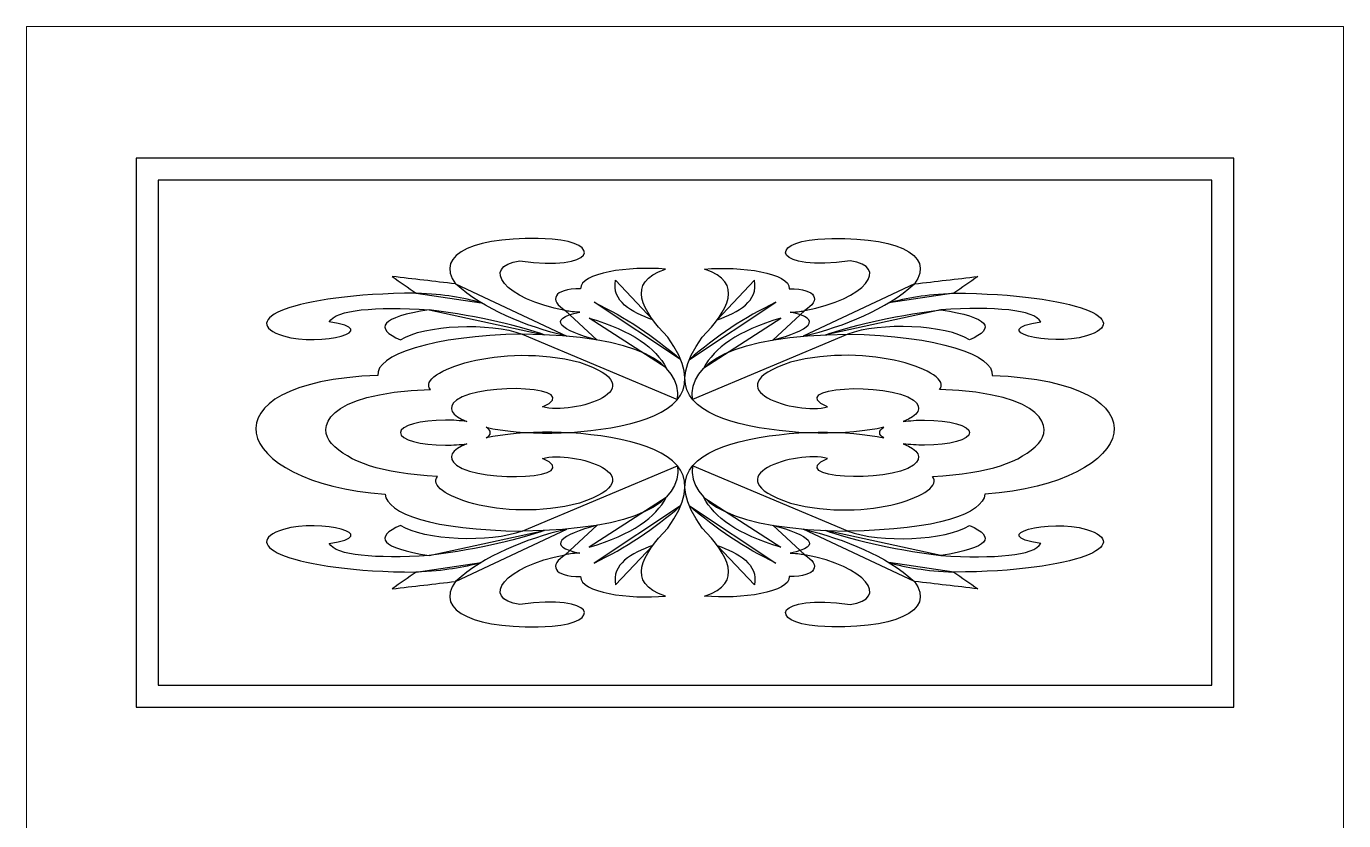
# Model space of a CAD drawing. Header units: centimetres. Extents: x 8.9 to 20.4, y -9.5 to 9.5.
# Drawn here: x 8.89 to 14.32, y 6.23 to 9.5 of the extents above; entities that cross this region are included whole.
import ezdxf

# ---------------------------------------------------------------- set-up
doc = ezdxf.new("R2010")
doc.units = ezdxf.units.CM
doc.header["$MEASUREMENT"] = 0
doc.layers.add('layer 1', color=7, linetype='Continuous')

msp = doc.modelspace()

# ---------------------------------------------------------------- linework, layer by layer
at = {"layer": 'layer 1', "color": 250, "lineweight": 9}
msp.add_open_spline([(14.31633, 9.5), (14.31633, 9.5), (14.31633, -9.5), (14.31633, -9.5), (14.31633, -9.5), (14.31633, -9.5), (8.88777, -9.5), (8.88777, -9.5), (8.88777, -9.5), (8.88777, -9.5), (8.88777, 9.5), (8.88777, 9.5), (8.88777, 9.5), (8.88777, 9.5), (14.31633, 9.5), (14.31633, 9.5)], degree=3, knots=[0, 0, 0, 0, 0.2, 0.2, 0.2, 0.2, 0.4, 0.4, 0.4, 0.4, 0.6, 0.6, 0.6, 0.6, 1, 1, 1, 1], dxfattribs=at)
at = {"layer": 'layer 1', "color": 7}
for points, knots in [([(9.34015, 8.95714), (9.34015, 8.95714), (13.86396, 8.95714), (13.86396, 8.95714), (13.86396, 8.95714), (13.86396, 8.95714), (13.86396, 6.69524), (13.86396, 6.69524), (13.86396, 6.69524), (13.86396, 6.69524), (9.34015, 6.69524), (9.34015, 6.69524), (9.34015, 6.69524), (9.34015, 6.69524), (9.34015, 8.95714), (9.34015, 8.95714)], [0, 0, 0, 0, 0.2, 0.2, 0.2, 0.2, 0.4, 0.4, 0.4, 0.4, 0.6, 0.6, 0.6, 0.6, 1, 1, 1, 1]), ([(9.43061, 8.86667), (9.43061, 8.86667), (9.43061, 8.86667), (9.43061, 8.86667), (9.43061, 8.86667), (9.43061, 8.86667), (13.77347, 8.86667), (13.77347, 8.86667), (13.77347, 8.86667), (13.77347, 8.86667), (13.77347, 6.78572), (13.77347, 6.78572), (13.77347, 6.78572), (13.77347, 6.78572), (9.43061, 6.78572), (9.43061, 6.78572), (9.43061, 6.78572), (9.43061, 6.78572), (9.43061, 8.86667), (9.43061, 8.86667)], [0, 0, 0, 0, 0.1666667, 0.1666667, 0.1666667, 0.1666667, 0.3333333, 0.3333333, 0.3333333, 0.3333333, 0.5, 0.5, 0.5, 0.5, 0.6666667, 0.6666667, 0.6666667, 0.6666667, 1, 1, 1, 1]), ([(10.78214, 7.80425), (10.78214, 7.80425), (10.78214, 7.80425), (10.78214, 7.80425), (10.78214, 7.80425), (10.92718, 7.83599), (11.16072, 7.84143), (11.37852, 7.78878), (11.37852, 7.78878), (11.5689, 7.73659), (11.6847, 7.64692), (11.53087, 7.43296), (11.53087, 7.43296), (11.42582, 7.32085), (11.35499, 7.20957), (11.52105, 7.15268), (11.52105, 7.15268), (11.37285, 7.13854), (11.16811, 7.16874), (11.17209, 7.2332), (11.17209, 7.2332), (11.05622, 7.2333), (11.04219, 7.28048), (11.1082, 7.32303), (11.1082, 7.32303), (10.85513, 7.27591), (10.75676, 7.14133), (10.92144, 7.11834), (10.92144, 7.11834), (11.23815, 7.16298), (11.25905, 7.04301), (11.05415, 7.02904), (11.05415, 7.02904), (10.74091, 7.01124), (10.56571, 7.08979), (10.65603, 7.21313), (10.65603, 7.21313), (10.56921, 7.20306), (10.48237, 7.19298), (10.39556, 7.18291), (10.39556, 7.18291), (10.4283, 7.2058), (10.46109, 7.2287), (10.49383, 7.2516), (10.49383, 7.2516), (9.97856, 7.25451), (9.75169, 7.36663), (9.94748, 7.4277), (9.94748, 7.4277), (10.09993, 7.47319), (10.36801, 7.40363), (10.13506, 7.36976), (10.13506, 7.36976), (10.16368, 7.31943), (10.32354, 7.30619), (10.54791, 7.32029), (10.54791, 7.32029), (10.34765, 7.35009), (10.31787, 7.39674), (10.42994, 7.44394), (10.42994, 7.44394), (10.52498, 7.38131), (10.79975, 7.37054), (10.93127, 7.42059), (10.93127, 7.42059), (10.55935, 7.42541), (10.37368, 7.49305), (10.36605, 7.57308), (10.36605, 7.57308), (9.72571, 7.61741), (9.60007, 8.0348), (10.33657, 8.06217), (10.33657, 8.06217), (10.32406, 8.14332), (10.55935, 8.22697), (10.93127, 8.2318), (10.93127, 8.2318), (10.79975, 8.28184), (10.52498, 8.27107), (10.42994, 8.20844), (10.42994, 8.20844), (10.31787, 8.25565), (10.34765, 8.30229), (10.54791, 8.33209), (10.54791, 8.33209), (10.32354, 8.3462), (10.16368, 8.33295), (10.13506, 8.28263), (10.13506, 8.28263), (10.36801, 8.24874), (10.09993, 8.17919), (9.94748, 8.22467), (9.94748, 8.22467), (9.75169, 8.28574), (9.97856, 8.39788), (10.49383, 8.40078), (10.49383, 8.40078), (10.46109, 8.42368), (10.4283, 8.44657), (10.39556, 8.46948), (10.39556, 8.46948), (10.48237, 8.45939), (10.56921, 8.44933), (10.65603, 8.43925), (10.65603, 8.43925), (10.56571, 8.56259), (10.74091, 8.64114), (11.05415, 8.62334), (11.05415, 8.62334), (11.25905, 8.60936), (11.23815, 8.4894), (10.92144, 8.53404), (10.92144, 8.53404), (10.75676, 8.51106), (10.85513, 8.37647), (11.1082, 8.32934), (11.1082, 8.32934), (11.04219, 8.3719), (11.05622, 8.41908), (11.17209, 8.41918), (11.17209, 8.41918), (11.16811, 8.48363), (11.37285, 8.51384), (11.52105, 8.49971), (11.52105, 8.49971), (11.35499, 8.44282), (11.42582, 8.33153), (11.53087, 8.21943), (11.53087, 8.21943), (11.6847, 8.00546), (11.5689, 7.91578), (11.37852, 7.8636), (11.37852, 7.8636), (11.16072, 7.81094), (10.92716, 7.81639), (10.78214, 7.84814), (10.78214, 7.84814), (10.79339, 7.84147), (10.79969, 7.83403), (10.79969, 7.8262), (10.79969, 7.8262), (10.79969, 7.81835), (10.79339, 7.81091), (10.78214, 7.80425)], [0, 0, 0, 0, 0.027027, 0.027027, 0.027027, 0.027027, 0.0540541, 0.0540541, 0.0540541, 0.0540541, 0.0810811, 0.0810811, 0.0810811, 0.0810811, 0.1081081, 0.1081081, 0.1081081, 0.1081081, 0.1351351, 0.1351351, 0.1351351, 0.1351351, 0.1621622, 0.1621622, 0.1621622, 0.1621622, 0.1891892, 0.1891892, 0.1891892, 0.1891892, 0.2162162, 0.2162162, 0.2162162, 0.2162162, 0.2432432, 0.2432432, 0.2432432, 0.2432432, 0.2702703, 0.2702703, 0.2702703, 0.2702703, 0.2972973, 0.2972973, 0.2972973, 0.2972973, 0.3243243, 0.3243243, 0.3243243, 0.3243243, 0.3513514, 0.3513514, 0.3513514, 0.3513514, 0.3783784, 0.3783784, 0.3783784, 0.3783784, 0.4054054, 0.4054054, 0.4054054, 0.4054054, 0.4324324, 0.4324324, 0.4324324, 0.4324324, 0.4594595, 0.4594595, 0.4594595, 0.4594595, 0.4864865, 0.4864865, 0.4864865, 0.4864865, 0.5135135, 0.5135135, 0.5135135, 0.5135135, 0.5405405, 0.5405405, 0.5405405, 0.5405405, 0.5675676, 0.5675676, 0.5675676, 0.5675676, 0.5945946, 0.5945946, 0.5945946, 0.5945946, 0.6216216, 0.6216216, 0.6216216, 0.6216216, 0.6486486, 0.6486486, 0.6486486, 0.6486486, 0.6756757, 0.6756757, 0.6756757, 0.6756757, 0.7027027, 0.7027027, 0.7027027, 0.7027027, 0.7297297, 0.7297297, 0.7297297, 0.7297297, 0.7567568, 0.7567568, 0.7567568, 0.7567568, 0.7837838, 0.7837838, 0.7837838, 0.7837838, 0.8108108, 0.8108108, 0.8108108, 0.8108108, 0.8378378, 0.8378378, 0.8378378, 0.8378378, 0.8648649, 0.8648649, 0.8648649, 0.8648649, 0.8918919, 0.8918919, 0.8918919, 0.8918919, 0.9189189, 0.9189189, 0.9189189, 0.9189189, 0.9459459, 0.9459459, 0.9459459, 0.9459459, 1, 1, 1, 1]), ([(12.42194, 7.80425), (12.42194, 7.80425), (12.42194, 7.80425), (12.42194, 7.80425), (12.42194, 7.80425), (12.27692, 7.83599), (12.04336, 7.84143), (11.82556, 7.78878), (11.82556, 7.78878), (11.6352, 7.73659), (11.5194, 7.64692), (11.67321, 7.43296), (11.67321, 7.43296), (11.77826, 7.32085), (11.84909, 7.20957), (11.68305, 7.15268), (11.68305, 7.15268), (11.83123, 7.13854), (12.03599, 7.16874), (12.03199, 7.2332), (12.03199, 7.2332), (12.14786, 7.2333), (12.16191, 7.28048), (12.0959, 7.32303), (12.0959, 7.32303), (12.34897, 7.27591), (12.44734, 7.14133), (12.28266, 7.11834), (12.28266, 7.11834), (11.96593, 7.16298), (11.94505, 7.04301), (12.14995, 7.02904), (12.14995, 7.02904), (12.46319, 7.01124), (12.6384, 7.08979), (12.54805, 7.21313), (12.54805, 7.21313), (12.63489, 7.20306), (12.7217, 7.19298), (12.80854, 7.18291), (12.80854, 7.18291), (12.77578, 7.2058), (12.74301, 7.2287), (12.71024, 7.2516), (12.71024, 7.2516), (13.22552, 7.25451), (13.45239, 7.36663), (13.2566, 7.4277), (13.2566, 7.4277), (13.10414, 7.47318), (12.83607, 7.40363), (13.06902, 7.36974), (13.06902, 7.36974), (13.04042, 7.31943), (12.88056, 7.30619), (12.65619, 7.32029), (12.65619, 7.32029), (12.85642, 7.35009), (12.88621, 7.39674), (12.77414, 7.44394), (12.77414, 7.44394), (12.67912, 7.38131), (12.40435, 7.37054), (12.27283, 7.42059), (12.27283, 7.42059), (12.64475, 7.42541), (12.83042, 7.49305), (12.83802, 7.57308), (12.83802, 7.57308), (13.47839, 7.61741), (13.604, 8.0348), (12.86753, 8.06217), (12.86753, 8.06217), (12.88004, 8.14332), (12.64475, 8.22697), (12.27283, 8.2318), (12.27283, 8.2318), (12.40435, 8.28184), (12.67912, 8.27107), (12.77414, 8.20844), (12.77414, 8.20844), (12.88621, 8.25565), (12.85642, 8.30229), (12.65619, 8.33209), (12.65619, 8.33209), (12.88056, 8.3462), (13.04042, 8.33295), (13.06902, 8.28263), (13.06902, 8.28263), (12.83607, 8.24874), (13.10414, 8.17919), (13.2566, 8.22467), (13.2566, 8.22467), (13.45239, 8.28574), (13.22552, 8.39788), (12.71024, 8.40078), (12.71024, 8.40078), (12.74301, 8.42368), (12.77578, 8.44657), (12.80854, 8.46948), (12.80854, 8.46948), (12.7217, 8.45939), (12.63489, 8.44933), (12.54805, 8.43925), (12.54805, 8.43925), (12.6384, 8.56259), (12.46319, 8.64114), (12.14995, 8.62334), (12.14995, 8.62334), (11.94505, 8.60936), (11.96593, 8.4894), (12.28266, 8.53404), (12.28266, 8.53404), (12.44734, 8.51106), (12.34897, 8.37647), (12.0959, 8.32934), (12.0959, 8.32934), (12.16191, 8.3719), (12.14786, 8.41908), (12.03199, 8.41918), (12.03199, 8.41918), (12.03599, 8.48363), (11.83123, 8.51384), (11.68305, 8.49969), (11.68305, 8.49969), (11.84909, 8.44282), (11.77826, 8.33153), (11.67321, 8.21943), (11.67321, 8.21943), (11.5194, 8.00546), (11.6352, 7.91578), (11.82556, 7.8636), (11.82556, 7.8636), (12.04336, 7.81094), (12.27692, 7.81639), (12.42194, 7.84814), (12.42194, 7.84814), (12.41071, 7.84147), (12.40442, 7.83403), (12.40442, 7.8262), (12.40442, 7.8262), (12.40442, 7.81835), (12.41071, 7.81091), (12.42194, 7.80425)], [0, 0, 0, 0, 0.027027, 0.027027, 0.027027, 0.027027, 0.0540541, 0.0540541, 0.0540541, 0.0540541, 0.0810811, 0.0810811, 0.0810811, 0.0810811, 0.1081081, 0.1081081, 0.1081081, 0.1081081, 0.1351351, 0.1351351, 0.1351351, 0.1351351, 0.1621622, 0.1621622, 0.1621622, 0.1621622, 0.1891892, 0.1891892, 0.1891892, 0.1891892, 0.2162162, 0.2162162, 0.2162162, 0.2162162, 0.2432432, 0.2432432, 0.2432432, 0.2432432, 0.2702703, 0.2702703, 0.2702703, 0.2702703, 0.2972973, 0.2972973, 0.2972973, 0.2972973, 0.3243243, 0.3243243, 0.3243243, 0.3243243, 0.3513514, 0.3513514, 0.3513514, 0.3513514, 0.3783784, 0.3783784, 0.3783784, 0.3783784, 0.4054054, 0.4054054, 0.4054054, 0.4054054, 0.4324324, 0.4324324, 0.4324324, 0.4324324, 0.4594595, 0.4594595, 0.4594595, 0.4594595, 0.4864865, 0.4864865, 0.4864865, 0.4864865, 0.5135135, 0.5135135, 0.5135135, 0.5135135, 0.5405405, 0.5405405, 0.5405405, 0.5405405, 0.5675676, 0.5675676, 0.5675676, 0.5675676, 0.5945946, 0.5945946, 0.5945946, 0.5945946, 0.6216216, 0.6216216, 0.6216216, 0.6216216, 0.6486486, 0.6486486, 0.6486486, 0.6486486, 0.6756757, 0.6756757, 0.6756757, 0.6756757, 0.7027027, 0.7027027, 0.7027027, 0.7027027, 0.7297297, 0.7297297, 0.7297297, 0.7297297, 0.7567568, 0.7567568, 0.7567568, 0.7567568, 0.7837838, 0.7837838, 0.7837838, 0.7837838, 0.8108108, 0.8108108, 0.8108108, 0.8108108, 0.8378378, 0.8378378, 0.8378378, 0.8378378, 0.8648649, 0.8648649, 0.8648649, 0.8648649, 0.8918919, 0.8918919, 0.8918919, 0.8918919, 0.9189189, 0.9189189, 0.9189189, 0.9189189, 0.9459459, 0.9459459, 0.9459459, 0.9459459, 1, 1, 1, 1]), ([(10.65603, 8.43926), (10.65603, 8.43926), (10.65603, 8.43926), (10.65603, 8.43926), (10.65603, 8.43926), (10.77642, 8.33305), (10.93922, 8.26642), (11.11501, 8.22309), (11.11501, 8.22309), (11.11501, 8.22309), (10.65603, 8.43926), (10.65603, 8.43926)], [0, 0, 0, 0, 0.25, 0.25, 0.25, 0.25, 0.5, 0.5, 0.5, 0.5, 1, 1, 1, 1]), ([(11.3162, 8.45376), (11.3162, 8.45376), (11.3162, 8.45376), (11.3162, 8.45376), (11.3162, 8.45376), (11.29756, 8.36854), (11.38264, 8.32076), (11.46983, 8.29116), (11.46983, 8.29116), (11.46983, 8.29116), (11.3162, 8.45376), (11.3162, 8.45376)], [0, 0, 0, 0, 0.25, 0.25, 0.25, 0.25, 0.5, 0.5, 0.5, 0.5, 1, 1, 1, 1]), ([(11.88788, 8.45376), (11.88788, 8.45376), (11.88788, 8.45376), (11.88788, 8.45376), (11.88788, 8.45376), (11.90654, 8.36854), (11.82144, 8.32076), (11.73427, 8.29116), (11.73427, 8.29116), (11.73427, 8.29116), (11.88788, 8.45376), (11.88788, 8.45376)], [0, 0, 0, 0, 0.25, 0.25, 0.25, 0.25, 0.5, 0.5, 0.5, 0.5, 1, 1, 1, 1]), ([(12.54808, 8.43926), (12.54808, 8.43926), (12.54808, 8.43926), (12.54808, 8.43926), (12.54808, 8.43926), (12.42768, 8.33305), (12.26488, 8.26642), (12.08909, 8.22309), (12.08909, 8.22309), (12.08909, 8.22309), (12.54808, 8.43926), (12.54808, 8.43926)], [0, 0, 0, 0, 0.25, 0.25, 0.25, 0.25, 0.5, 0.5, 0.5, 0.5, 1, 1, 1, 1]), ([(10.49383, 8.40078), (10.49383, 8.40078), (10.49383, 8.40078), (10.49383, 8.40078), (10.49383, 8.40078), (10.61575, 8.39537), (10.68405, 8.38204), (10.76241, 8.36146), (10.76241, 8.36146), (10.76241, 8.36146), (10.49383, 8.40078), (10.49383, 8.40078)], [0, 0, 0, 0, 0.25, 0.25, 0.25, 0.25, 0.5, 0.5, 0.5, 0.5, 1, 1, 1, 1]), ([(11.58413, 8.12751), (11.58413, 8.12751), (11.58413, 8.12751), (11.58413, 8.12751), (11.58413, 8.12751), (11.4761, 8.22144), (11.35547, 8.30244), (11.2274, 8.36328), (11.2274, 8.36328), (11.2274, 8.36328), (11.58413, 8.12751), (11.58413, 8.12751)], [0, 0, 0, 0, 0.25, 0.25, 0.25, 0.25, 0.5, 0.5, 0.5, 0.5, 1, 1, 1, 1]), ([(11.61995, 8.12751), (11.61995, 8.12751), (11.61995, 8.12751), (11.61995, 8.12751), (11.61995, 8.12751), (11.728, 8.22144), (11.8486, 8.30244), (11.9767, 8.36328), (11.9767, 8.36328), (11.9767, 8.36328), (11.61995, 8.12751), (11.61995, 8.12751)], [0, 0, 0, 0, 0.25, 0.25, 0.25, 0.25, 0.5, 0.5, 0.5, 0.5, 1, 1, 1, 1]), ([(12.71024, 8.40078), (12.71024, 8.40078), (12.71024, 8.40078), (12.71024, 8.40078), (12.71024, 8.40078), (12.58832, 8.39537), (12.52005, 8.38204), (12.44169, 8.36146), (12.44169, 8.36146), (12.44169, 8.36146), (12.71024, 8.40078), (12.71024, 8.40078)], [0, 0, 0, 0, 0.25, 0.25, 0.25, 0.25, 0.5, 0.5, 0.5, 0.5, 1, 1, 1, 1]), ([(10.54791, 8.33209), (10.54791, 8.33209), (10.54791, 8.33209), (10.54791, 8.33209), (10.54791, 8.33209), (10.76451, 8.3047), (10.92918, 8.26283), (11.02236, 8.22915), (11.02236, 8.22915), (11.02236, 8.22915), (10.54791, 8.33209), (10.54791, 8.33209)], [0, 0, 0, 0, 0.25, 0.25, 0.25, 0.25, 0.5, 0.5, 0.5, 0.5, 1, 1, 1, 1]), ([(11.1082, 8.32934), (11.1082, 8.32934), (11.1082, 8.32934), (11.1082, 8.32934), (11.1082, 8.32934), (11.11764, 8.32611), (11.13594, 8.32403), (11.16813, 8.32239), (11.16813, 8.32239), (11.02701, 8.29403), (11.09031, 8.24766), (11.23953, 8.20767), (11.23953, 8.20767), (11.23953, 8.20767), (11.1082, 8.32934), (11.1082, 8.32934)], [0, 0, 0, 0, 0.2, 0.2, 0.2, 0.2, 0.4, 0.4, 0.4, 0.4, 0.6, 0.6, 0.6, 0.6, 1, 1, 1, 1]), ([(12.0959, 8.32934), (12.0959, 8.32934), (12.0959, 8.32934), (12.0959, 8.32934), (12.0959, 8.32934), (12.08646, 8.32611), (12.06814, 8.32403), (12.03597, 8.32239), (12.03597, 8.32239), (12.1771, 8.29403), (12.1138, 8.24766), (11.96455, 8.20767), (11.96455, 8.20767), (11.96455, 8.20767), (12.0959, 8.32934), (12.0959, 8.32934)], [0, 0, 0, 0, 0.2, 0.2, 0.2, 0.2, 0.4, 0.4, 0.4, 0.4, 0.6, 0.6, 0.6, 0.6, 1, 1, 1, 1]), ([(12.65619, 8.33209), (12.65619, 8.33209), (12.65619, 8.33209), (12.65619, 8.33209), (12.65619, 8.33209), (12.43959, 8.3047), (12.27492, 8.26283), (12.18174, 8.22915), (12.18174, 8.22915), (12.18174, 8.22915), (12.65619, 8.33209), (12.65619, 8.33209)], [0, 0, 0, 0, 0.25, 0.25, 0.25, 0.25, 0.5, 0.5, 0.5, 0.5, 1, 1, 1, 1]), ([(11.52389, 8.09328), (11.52389, 8.09328), (11.52389, 8.09328), (11.52389, 8.09328), (11.52389, 8.09328), (11.4833, 8.17462), (11.38545, 8.24481), (11.20733, 8.2984), (11.20733, 8.2984), (11.20733, 8.2984), (11.52389, 8.09328), (11.52389, 8.09328)], [0, 0, 0, 0, 0.25, 0.25, 0.25, 0.25, 0.5, 0.5, 0.5, 0.5, 1, 1, 1, 1]), ([(11.68019, 8.09328), (11.68019, 8.09328), (11.68019, 8.09328), (11.68019, 8.09328), (11.68019, 8.09328), (11.7208, 8.17462), (11.81865, 8.24481), (11.99677, 8.2984), (11.99677, 8.2984), (11.99677, 8.2984), (11.68019, 8.09328), (11.68019, 8.09328)], [0, 0, 0, 0, 0.25, 0.25, 0.25, 0.25, 0.5, 0.5, 0.5, 0.5, 1, 1, 1, 1]), ([(10.55282, 8.00446), (10.55282, 8.00446), (10.55282, 8.00446), (10.55282, 8.00446), (10.55282, 8.00446), (10.10258, 7.98735), (10.09081, 7.84103), (10.1449, 7.7819), (10.1449, 7.7819), (10.21777, 7.7056), (10.34625, 7.65796), (10.58232, 7.6459), (10.58232, 7.6459), (10.52076, 7.57693), (10.84725, 7.45096), (11.16719, 7.53598), (11.16719, 7.53598), (11.49856, 7.64618), (11.14013, 7.75513), (11.01483, 7.72008), (11.01483, 7.72008), (11.19435, 7.63886), (10.76842, 7.61444), (10.65991, 7.69195), (10.65991, 7.69195), (10.61952, 7.72398), (10.64116, 7.75582), (10.70245, 7.78065), (10.70245, 7.78065), (10.67626, 7.77667), (10.64629, 7.77442), (10.61447, 7.77442), (10.61447, 7.77442), (10.51245, 7.77442), (10.42925, 7.79767), (10.42925, 7.8262), (10.42925, 7.8262), (10.42925, 7.8547), (10.51245, 7.87797), (10.61447, 7.87797), (10.61447, 7.87797), (10.64629, 7.87797), (10.67626, 7.87572), (10.70245, 7.87173), (10.70245, 7.87173), (10.64116, 7.89657), (10.61952, 7.92841), (10.65991, 7.96042), (10.65991, 7.96042), (10.76842, 8.03794), (11.19435, 8.01353), (11.01483, 7.93229), (11.01483, 7.93229), (11.14013, 7.89726), (11.49856, 8.0062), (11.16719, 8.11639), (11.16719, 8.11639), (10.84725, 8.20142), (10.49129, 8.07566), (10.55282, 8.00446)], [0, 0, 0, 0, 0.0625, 0.0625, 0.0625, 0.0625, 0.125, 0.125, 0.125, 0.125, 0.1875, 0.1875, 0.1875, 0.1875, 0.25, 0.25, 0.25, 0.25, 0.3125, 0.3125, 0.3125, 0.3125, 0.375, 0.375, 0.375, 0.375, 0.4375, 0.4375, 0.4375, 0.4375, 0.5, 0.5, 0.5, 0.5, 0.5625, 0.5625, 0.5625, 0.5625, 0.625, 0.625, 0.625, 0.625, 0.6875, 0.6875, 0.6875, 0.6875, 0.75, 0.75, 0.75, 0.75, 0.8125, 0.8125, 0.8125, 0.8125, 0.875, 0.875, 0.875, 0.875, 1, 1, 1, 1]), ([(10.93125, 8.2318), (10.93125, 8.2318), (10.93125, 8.2318), (10.93125, 8.2318), (10.93125, 8.2318), (11.41076, 8.2253), (11.58618, 8.11412), (11.57178, 7.96281), (11.57178, 7.96281), (11.57178, 7.96281), (10.93125, 8.2318), (10.93125, 8.2318)], [0, 0, 0, 0, 0.25, 0.25, 0.25, 0.25, 0.5, 0.5, 0.5, 0.5, 1, 1, 1, 1]), ([(12.27283, 8.2318), (12.27283, 8.2318), (12.27283, 8.2318), (12.27283, 8.2318), (12.27283, 8.2318), (11.79334, 8.2253), (11.61792, 8.11412), (11.63232, 7.96281), (11.63232, 7.96281), (11.63232, 7.96281), (12.27283, 8.2318), (12.27283, 8.2318)], [0, 0, 0, 0, 0.25, 0.25, 0.25, 0.25, 0.5, 0.5, 0.5, 0.5, 1, 1, 1, 1]), ([(12.65126, 8.00446), (12.65126, 8.00446), (12.65126, 8.00446), (12.65126, 8.00446), (12.65126, 8.00446), (13.1015, 7.98735), (13.1133, 7.84103), (13.0592, 7.7819), (13.0592, 7.7819), (12.98633, 7.7056), (12.85785, 7.65796), (12.62178, 7.6459), (12.62178, 7.6459), (12.68331, 7.57693), (12.35685, 7.45096), (12.03692, 7.53598), (12.03692, 7.53598), (11.70552, 7.64618), (12.06397, 7.75513), (12.18927, 7.72008), (12.18927, 7.72008), (12.00973, 7.63886), (12.43568, 7.61444), (12.54417, 7.69195), (12.54417, 7.69195), (12.58458, 7.72398), (12.56294, 7.75582), (12.50165, 7.78065), (12.50165, 7.78065), (12.52784, 7.77667), (12.55782, 7.77442), (12.58964, 7.77442), (12.58964, 7.77442), (12.69165, 7.77442), (12.77485, 7.79767), (12.77485, 7.8262), (12.77485, 7.8262), (12.77485, 7.8547), (12.69165, 7.87797), (12.58964, 7.87797), (12.58964, 7.87797), (12.55782, 7.87797), (12.52784, 7.87572), (12.50165, 7.87173), (12.50165, 7.87173), (12.56294, 7.89657), (12.58458, 7.92841), (12.54417, 7.96042), (12.54417, 7.96042), (12.43568, 8.03794), (12.00973, 8.01353), (12.18927, 7.93229), (12.18927, 7.93229), (12.06397, 7.89726), (11.70552, 8.0062), (12.03692, 8.11639), (12.03692, 8.11639), (12.35685, 8.20142), (12.71282, 8.07566), (12.65126, 8.00446)], [0, 0, 0, 0, 0.0625, 0.0625, 0.0625, 0.0625, 0.125, 0.125, 0.125, 0.125, 0.1875, 0.1875, 0.1875, 0.1875, 0.25, 0.25, 0.25, 0.25, 0.3125, 0.3125, 0.3125, 0.3125, 0.375, 0.375, 0.375, 0.375, 0.4375, 0.4375, 0.4375, 0.4375, 0.5, 0.5, 0.5, 0.5, 0.5625, 0.5625, 0.5625, 0.5625, 0.625, 0.625, 0.625, 0.625, 0.6875, 0.6875, 0.6875, 0.6875, 0.75, 0.75, 0.75, 0.75, 0.8125, 0.8125, 0.8125, 0.8125, 0.875, 0.875, 0.875, 0.875, 1, 1, 1, 1]), ([(10.93125, 7.42059), (10.93125, 7.42059), (10.93125, 7.42059), (10.93125, 7.42059), (10.93125, 7.42059), (11.41076, 7.42707), (11.58618, 7.53825), (11.57178, 7.68957), (11.57178, 7.68957), (11.57178, 7.68957), (10.93125, 7.42059), (10.93125, 7.42059)], [0, 0, 0, 0, 0.25, 0.25, 0.25, 0.25, 0.5, 0.5, 0.5, 0.5, 1, 1, 1, 1]), ([(12.27283, 7.42059), (12.27283, 7.42059), (12.27283, 7.42059), (12.27283, 7.42059), (12.27283, 7.42059), (11.79334, 7.42707), (11.61792, 7.53825), (11.63232, 7.68957), (11.63232, 7.68957), (11.63232, 7.68957), (12.27283, 7.42059), (12.27283, 7.42059)], [0, 0, 0, 0, 0.25, 0.25, 0.25, 0.25, 0.5, 0.5, 0.5, 0.5, 1, 1, 1, 1]), ([(11.52389, 7.55911), (11.52389, 7.55911), (11.52389, 7.55911), (11.52389, 7.55911), (11.52389, 7.55911), (11.4833, 7.47776), (11.38545, 7.40756), (11.20733, 7.35398), (11.20733, 7.35398), (11.20733, 7.35398), (11.52389, 7.55911), (11.52389, 7.55911)], [0, 0, 0, 0, 0.25, 0.25, 0.25, 0.25, 0.5, 0.5, 0.5, 0.5, 1, 1, 1, 1]), ([(11.68019, 7.55911), (11.68019, 7.55911), (11.68019, 7.55911), (11.68019, 7.55911), (11.68019, 7.55911), (11.7208, 7.47776), (11.81865, 7.40756), (11.99677, 7.35398), (11.99677, 7.35398), (11.99677, 7.35398), (11.68019, 7.55911), (11.68019, 7.55911)], [0, 0, 0, 0, 0.25, 0.25, 0.25, 0.25, 0.5, 0.5, 0.5, 0.5, 1, 1, 1, 1]), ([(11.58413, 7.52487), (11.58413, 7.52487), (11.58413, 7.52487), (11.58413, 7.52487), (11.58413, 7.52487), (11.4761, 7.43094), (11.35547, 7.34994), (11.2274, 7.28911), (11.2274, 7.28911), (11.2274, 7.28911), (11.58413, 7.52487), (11.58413, 7.52487)], [0, 0, 0, 0, 0.25, 0.25, 0.25, 0.25, 0.5, 0.5, 0.5, 0.5, 1, 1, 1, 1]), ([(11.61995, 7.52487), (11.61995, 7.52487), (11.61995, 7.52487), (11.61995, 7.52487), (11.61995, 7.52487), (11.728, 7.43094), (11.8486, 7.34994), (11.9767, 7.28911), (11.9767, 7.28911), (11.9767, 7.28911), (11.61995, 7.52487), (11.61995, 7.52487)], [0, 0, 0, 0, 0.25, 0.25, 0.25, 0.25, 0.5, 0.5, 0.5, 0.5, 1, 1, 1, 1]), ([(11.1082, 7.32303), (11.1082, 7.32303), (11.1082, 7.32303), (11.1082, 7.32303), (11.1082, 7.32303), (11.11764, 7.32628), (11.13594, 7.32835), (11.16813, 7.33), (11.16813, 7.33), (11.02701, 7.35834), (11.09031, 7.40473), (11.23953, 7.44472), (11.23953, 7.44472), (11.23953, 7.44472), (11.1082, 7.32303), (11.1082, 7.32303)], [0, 0, 0, 0, 0.2, 0.2, 0.2, 0.2, 0.4, 0.4, 0.4, 0.4, 0.6, 0.6, 0.6, 0.6, 1, 1, 1, 1]), ([(12.0959, 7.32303), (12.0959, 7.32303), (12.0959, 7.32303), (12.0959, 7.32303), (12.0959, 7.32303), (12.08646, 7.32628), (12.06814, 7.32835), (12.03597, 7.33), (12.03597, 7.33), (12.1771, 7.35834), (12.1138, 7.40473), (11.96455, 7.44472), (11.96455, 7.44472), (11.96455, 7.44472), (12.0959, 7.32303), (12.0959, 7.32303)], [0, 0, 0, 0, 0.2, 0.2, 0.2, 0.2, 0.4, 0.4, 0.4, 0.4, 0.6, 0.6, 0.6, 0.6, 1, 1, 1, 1]), ([(10.54791, 7.32029), (10.54791, 7.32029), (10.54791, 7.32029), (10.54791, 7.32029), (10.54791, 7.32029), (10.76451, 7.34769), (10.92918, 7.38956), (11.02236, 7.42322), (11.02236, 7.42322), (11.02236, 7.42322), (10.54791, 7.32029), (10.54791, 7.32029)], [0, 0, 0, 0, 0.25, 0.25, 0.25, 0.25, 0.5, 0.5, 0.5, 0.5, 1, 1, 1, 1]), ([(10.65603, 7.21313), (10.65603, 7.21313), (10.65603, 7.21313), (10.65603, 7.21313), (10.65603, 7.21313), (10.77642, 7.31933), (10.93922, 7.38596), (11.11501, 7.42928), (11.11501, 7.42928), (11.11501, 7.42928), (10.65603, 7.21313), (10.65603, 7.21313)], [0, 0, 0, 0, 0.25, 0.25, 0.25, 0.25, 0.5, 0.5, 0.5, 0.5, 1, 1, 1, 1]), ([(12.54808, 7.21313), (12.54808, 7.21313), (12.54808, 7.21313), (12.54808, 7.21313), (12.54808, 7.21313), (12.42768, 7.31933), (12.26488, 7.38596), (12.08909, 7.42928), (12.08909, 7.42928), (12.08909, 7.42928), (12.54808, 7.21313), (12.54808, 7.21313)], [0, 0, 0, 0, 0.25, 0.25, 0.25, 0.25, 0.5, 0.5, 0.5, 0.5, 1, 1, 1, 1]), ([(12.65619, 7.32029), (12.65619, 7.32029), (12.65619, 7.32029), (12.65619, 7.32029), (12.65619, 7.32029), (12.43959, 7.34769), (12.27492, 7.38956), (12.18174, 7.42322), (12.18174, 7.42322), (12.18174, 7.42322), (12.65619, 7.32029), (12.65619, 7.32029)], [0, 0, 0, 0, 0.25, 0.25, 0.25, 0.25, 0.5, 0.5, 0.5, 0.5, 1, 1, 1, 1]), ([(11.3162, 7.19862), (11.3162, 7.19862), (11.3162, 7.19862), (11.3162, 7.19862), (11.3162, 7.19862), (11.29756, 7.28384), (11.38264, 7.33163), (11.46983, 7.36122), (11.46983, 7.36122), (11.46983, 7.36122), (11.3162, 7.19862), (11.3162, 7.19862)], [0, 0, 0, 0, 0.25, 0.25, 0.25, 0.25, 0.5, 0.5, 0.5, 0.5, 1, 1, 1, 1]), ([(11.88788, 7.19862), (11.88788, 7.19862), (11.88788, 7.19862), (11.88788, 7.19862), (11.88788, 7.19862), (11.90654, 7.28384), (11.82144, 7.33163), (11.73427, 7.36122), (11.73427, 7.36122), (11.73427, 7.36122), (11.88788, 7.19862), (11.88788, 7.19862)], [0, 0, 0, 0, 0.25, 0.25, 0.25, 0.25, 0.5, 0.5, 0.5, 0.5, 1, 1, 1, 1]), ([(10.49383, 7.2516), (10.49383, 7.2516), (10.49383, 7.2516), (10.49383, 7.2516), (10.49383, 7.2516), (10.61575, 7.25701), (10.68405, 7.27033), (10.76241, 7.29092), (10.76241, 7.29092), (10.76241, 7.29092), (10.49383, 7.2516), (10.49383, 7.2516)], [0, 0, 0, 0, 0.25, 0.25, 0.25, 0.25, 0.5, 0.5, 0.5, 0.5, 1, 1, 1, 1]), ([(12.71024, 7.2516), (12.71024, 7.2516), (12.71024, 7.2516), (12.71024, 7.2516), (12.71024, 7.2516), (12.58832, 7.25701), (12.52005, 7.27033), (12.44169, 7.29092), (12.44169, 7.29092), (12.44169, 7.29092), (12.71024, 7.2516), (12.71024, 7.2516)], [0, 0, 0, 0, 0.25, 0.25, 0.25, 0.25, 0.5, 0.5, 0.5, 0.5, 1, 1, 1, 1])]:
    msp.add_open_spline(points, degree=3, knots=knots, dxfattribs=at)

doc.saveas('drawing.dxf')
